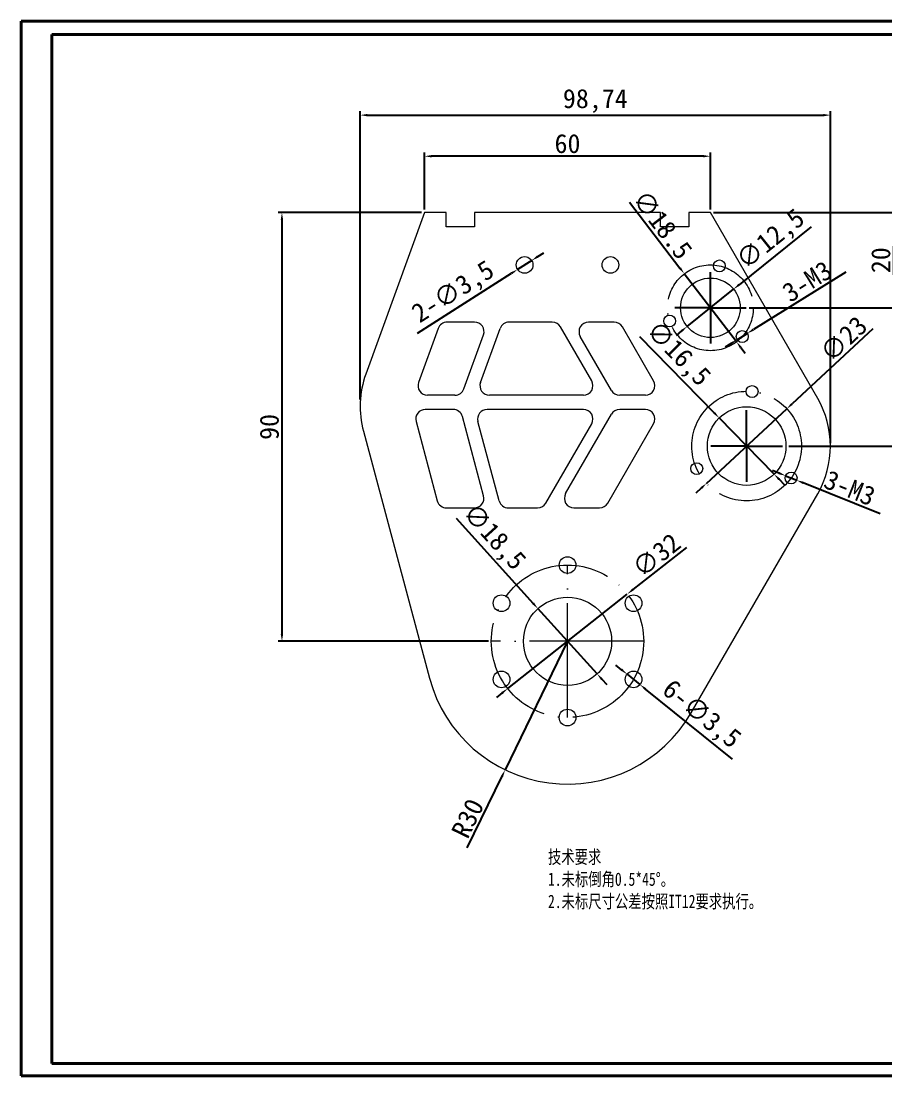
# Model space of a CAD drawing. Header units: millimetres. Extents: x 1682 to 2185, y -211 to 11.
# Drawn here: x 1682 to 1863.6, y -210.6 to 10.8 of the extents above; entities that cross this region are included whole.
import ezdxf

# ---------------------------------------------------------------- set-up
doc = ezdxf.new("R2010")
doc.units = ezdxf.units.MM
doc.header["$PDSIZE"] = -1
doc.linetypes.add('ACAD_ISO04W100', pattern=[30, 24, -3, 0, -3])
doc.layers.add('10', color=7, linetype='Continuous')
doc.layers.add('9', color=7, linetype='Continuous')
doc.layers.add('中心线', color=6, linetype='ACAD_ISO04W100', lineweight=0)
doc.layers.add('尺寸线', color=100, linetype='Continuous', lineweight=5)
doc.dimstyles.new('Annotative', dxfattribs={"dimscale": 0, "dimtxt": 2.5, "dimasz": 2.5, "dimexe": 1.25, "dimexo": 0.625, "dimtad": 1, "dimtxsty": 'Standard', "dimcen": 2.5, "dimadec": 0, "dimazin": 0, "dimtfac": 1, "dimtmove": 0, "dimatfit": 3, "dimfxl": 1, "dimarcsym": 0})

# ---------------------------------------------------------------- blocks, each defined once
blk = doc.blocks.new('SW_CENTERMARKSYMBOL_9')
at = {"layer": '10', "color": 0}
for p, q in [((0, 5), (0, 7.5)), ((0, 0), (0, 5)), ((-5, 0), (-7.5, 0)), ((0, 0), (-5, 0)), ((0, 0), (0, -5)), ((0, 0), (5, 0)), ((5, 0), (7.5, 0)), ((0, -5), (0, -7.5))]:
    blk.add_line(p, q, dxfattribs=at)
blk = doc.blocks.new('SW_CENTERMARKSYMBOL_10')
at = {"layer": '10', "color": 0}
for p, q in [((0, 5), (0, 7.5)), ((0, 0), (0, 5)), ((-5, 0), (-7.5, 0)), ((0, 0), (-5, 0)), ((0, 0), (0, -5)), ((0, 0), (5, 0)), ((5, 0), (7.5, 0)), ((0, -5), (0, -7.5))]:
    blk.add_line(p, q, dxfattribs=at)
blk = doc.blocks.new('*D119')
at = {"layer": 'Defpoints', "color": 0, "transparency": 16777216}
for p in [(1831.62, -45.48), (1821.87, -53.31)]:
    blk.add_point(p, dxfattribs=at)
at = {"layer": '尺寸线', "color": 0, "lineweight": -2, "transparency": 16777216}
for p, q in [((1847.91, -32.38), (1832.79, -44.54)), ((1821.87, -53.31), (1831.62, -45.48)), ((1820.7, -54.25), (1819.54, -55.19))]:
    blk.add_line(p, q, dxfattribs=at)
at = {"layer": '尺寸线', "color": 0, "transparency": 16777216}
for points in [[(1832.63, -44.34), (1832.94, -44.73), (1831.62, -45.48)], [(1820.55, -54.06), (1820.86, -54.45), (1821.87, -53.31)]]:
    blk.add_solid(points, dxfattribs=at)
at = {"layer": '尺寸线', "color": 0, "transparency": 16777216, "insert": (1839.6, -35.27), "char_height": 4, "attachment_point": 5, "rotation": 38.7974}
blk.add_mtext('∅12,5', dxfattribs=at)
blk = doc.blocks.new('*D120')
at = {"layer": 'Defpoints', "color": 0, "transparency": 16777216}
for p in [(1821.27, -42.25), (1832.22, -56.54)]:
    blk.add_point(p, dxfattribs=at)
at = {"layer": '尺寸线', "color": 0, "lineweight": -2, "transparency": 16777216}
for p, q in [((1809.76, -27.24), (1820.36, -41.06)), ((1832.22, -56.54), (1821.27, -42.25)), ((1833.13, -57.73), (1834.05, -58.92))]:
    blk.add_line(p, q, dxfattribs=at)
at = {"layer": '尺寸线', "color": 0, "transparency": 16777216}
for points in [[(1820.56, -40.91), (1820.16, -41.21), (1821.27, -42.25)], [(1833.33, -57.58), (1832.93, -57.88), (1832.22, -56.54)]]:
    blk.add_solid(points, dxfattribs=at)
at = {"layer": '尺寸线', "color": 0, "transparency": 16777216, "insert": (1816.69, -31.96), "char_height": 4, "attachment_point": 5, "rotation": 307.4741}
blk.add_mtext('∅18.5', dxfattribs=at)
blk = doc.blocks.new('*D118')
at = {"layer": 'Defpoints', "color": 0, "transparency": 16777216}
for p in [(1842.78, -70.59), (1825.92, -86.24)]:
    blk.add_point(p, dxfattribs=at)
at = {"layer": '尺寸线', "color": 0, "lineweight": -2, "transparency": 16777216}
for p, q in [((1860.87, -53.8), (1843.88, -69.57)), ((1825.92, -86.24), (1842.78, -70.59)), ((1824.82, -87.26), (1823.72, -88.28))]:
    blk.add_line(p, q, dxfattribs=at)
at = {"layer": '尺寸线', "color": 0, "transparency": 16777216}
for points in [[(1843.71, -69.39), (1844.05, -69.75), (1842.78, -70.59)], [(1824.65, -87.07), (1824.99, -87.44), (1825.92, -86.24)]]:
    blk.add_solid(points, dxfattribs=at)
at = {"layer": '尺寸线', "color": 0, "transparency": 16777216, "insert": (1854.72, -55.93), "char_height": 4, "attachment_point": 5, "rotation": 42.8632}
blk.add_mtext('∅23', dxfattribs=at)
blk = doc.blocks.new('*D121')
at = {"layer": 'Defpoints', "color": 0, "transparency": 16777216}
for p in [(1828.59, -72.51), (1840.12, -84.32)]:
    blk.add_point(p, dxfattribs=at)
at = {"layer": '尺寸线', "color": 0, "lineweight": -2, "transparency": 16777216}
for p, q in [((1811.87, -55.4), (1827.54, -71.44)), ((1840.12, -84.32), (1828.59, -72.51)), ((1841.17, -85.39), (1842.21, -86.46))]:
    blk.add_line(p, q, dxfattribs=at)
at = {"layer": '尺寸线', "color": 0, "transparency": 16777216}
for points in [[(1827.72, -71.27), (1827.36, -71.61), (1828.59, -72.51)], [(1841.35, -85.21), (1840.99, -85.56), (1840.12, -84.32)]]:
    blk.add_solid(points, dxfattribs=at)
at = {"layer": '尺寸线', "color": 0, "transparency": 16777216, "insert": (1819.78, -59.27), "char_height": 4, "attachment_point": 5, "rotation": 314.3292}
blk.add_mtext('∅16,5', dxfattribs=at)
blk = doc.blocks.new('*D122')
at = {"layer": 'Defpoints', "color": 0, "transparency": 16777216}
for p in [(1809.3, -109.48), (1784.19, -129.31)]:
    blk.add_point(p, dxfattribs=at)
at = {"layer": '尺寸线', "color": 0, "lineweight": -2, "transparency": 16777216}
for p, q in [((1821.7, -99.68), (1810.48, -108.55)), ((1784.19, -129.31), (1809.3, -109.48)), ((1783.01, -130.24), (1781.84, -131.17))]:
    blk.add_line(p, q, dxfattribs=at)
at = {"layer": '尺寸线', "color": 0, "transparency": 16777216}
for points in [[(1810.32, -108.35), (1810.63, -108.74), (1809.3, -109.48)], [(1782.86, -130.05), (1783.17, -130.44), (1784.19, -129.31)]]:
    blk.add_solid(points, dxfattribs=at)
at = {"layer": '尺寸线', "color": 0, "transparency": 16777216, "insert": (1815.4, -101.32), "char_height": 4, "attachment_point": 5, "rotation": 38.3052}
blk.add_mtext('∅32', dxfattribs=at)
blk = doc.blocks.new('*D123')
at = {"layer": 'Defpoints', "color": 0, "transparency": 16777216}
for p in [(1790.53, -112.54), (1802.96, -126.25)]:
    blk.add_point(p, dxfattribs=at)
at = {"layer": '尺寸线', "color": 0, "lineweight": -2, "transparency": 16777216}
for p, q in [((1773.35, -93.57), (1789.53, -111.43)), ((1802.96, -126.25), (1790.53, -112.54)), ((1803.96, -127.36), (1804.97, -128.47))]:
    blk.add_line(p, q, dxfattribs=at)
at = {"layer": '尺寸线', "color": 0, "transparency": 16777216}
for points in [[(1789.71, -111.26), (1789.34, -111.6), (1790.53, -112.54)], [(1804.15, -127.19), (1803.78, -127.53), (1802.96, -126.25)]]:
    blk.add_solid(points, dxfattribs=at)
at = {"layer": '尺寸线', "color": 0, "transparency": 16777216, "insert": (1781.11, -97.73), "char_height": 4, "attachment_point": 5, "rotation": 312.1748}
blk.add_mtext('∅18,5', dxfattribs=at)
blk = doc.blocks.new('*D128')
at = {"layer": 'Defpoints', "color": 0, "transparency": 16777216}
for p in [(1842.54, -84.65), (1844.86, -85.59)]:
    blk.add_point(p, dxfattribs=at)
at = {"layer": '尺寸线', "color": 0, "lineweight": -2, "transparency": 16777216}
for p, q in [((1841.14, -84.09), (1839.75, -83.54)), ((1842.54, -84.65), (1844.86, -85.59)), ((1862.41, -92.64), (1846.25, -86.14))]:
    blk.add_line(p, q, dxfattribs=at)
at = {"layer": '尺寸线', "color": 0, "transparency": 16777216}
for points in [[(1841.24, -83.86), (1841.05, -84.33), (1842.54, -84.65)], [(1846.34, -85.91), (1846.15, -86.38), (1844.86, -85.59)]]:
    blk.add_solid(points, dxfattribs=at)
at = {"layer": '尺寸线', "color": 0, "transparency": 16777216, "insert": (1856, -87.23), "char_height": 4, "attachment_point": 5, "rotation": 338.1159}
blk.add_mtext('3-M3', dxfattribs=at)
blk = doc.blocks.new('*D129')
at = {"layer": 'Defpoints', "color": 0, "transparency": 16777216}
for p in [(1834.49, -54.77), (1832.36, -56.09)]:
    blk.add_point(p, dxfattribs=at)
at = {"layer": '尺寸线', "color": 0, "lineweight": -2, "transparency": 16777216}
for p, q in [((1855.21, -41.88), (1835.76, -53.97)), ((1832.36, -56.09), (1834.49, -54.77)), ((1831.09, -56.88), (1829.82, -57.67))]:
    blk.add_line(p, q, dxfattribs=at)
at = {"layer": '尺寸线', "color": 0, "transparency": 16777216}
for points in [[(1835.63, -53.76), (1835.89, -54.19), (1834.49, -54.77)], [(1830.96, -56.67), (1831.22, -57.09), (1832.36, -56.09)]]:
    blk.add_solid(points, dxfattribs=at)
at = {"layer": '尺寸线', "color": 0, "transparency": 16777216, "insert": (1847.07, -43.85), "char_height": 4, "attachment_point": 5, "rotation": 31.873}
blk.add_mtext('3-M3', dxfattribs=at)
blk = doc.blocks.new('*D127')
at = {"layer": 'Defpoints', "color": 0, "transparency": 16777216}
for p in [(1809.24, -126.3), (1811.96, -128.49)]:
    blk.add_point(p, dxfattribs=at)
at = {"layer": '尺寸线', "color": 0, "lineweight": -2, "transparency": 16777216}
for p, q in [((1808.07, -125.36), (1806.9, -124.41)), ((1809.24, -126.3), (1811.96, -128.49)), ((1831.37, -144.12), (1813.13, -129.43))]:
    blk.add_line(p, q, dxfattribs=at)
at = {"layer": '尺寸线', "color": 0, "transparency": 16777216}
for points in [[(1808.23, -125.16), (1807.91, -125.55), (1809.24, -126.3)], [(1813.29, -129.24), (1812.98, -129.63), (1811.96, -128.49)]]:
    blk.add_solid(points, dxfattribs=at)
at = {"layer": '尺寸线', "color": 0, "transparency": 16777216, "insert": (1824.69, -134.95), "char_height": 4, "attachment_point": 5, "rotation": 321.1442}
blk.add_mtext('6-∅3,5', dxfattribs=at)
blk = doc.blocks.new('*D134')
at = {"layer": 'Defpoints', "color": 0, "transparency": 16777216}
for p in [(1766.74, -17.58), (1766.74, -29.4), (1826.74, -29.4)]:
    blk.add_point(p, dxfattribs=at)
at = {"layer": '尺寸线', "color": 0, "lineweight": -2, "transparency": 16777216}
for p, q in [((1766.74, -28.77), (1766.74, -16.78)), ((1825.24, -17.58), (1768.24, -17.58)), ((1826.74, -28.77), (1826.74, -16.78))]:
    blk.add_line(p, q, dxfattribs=at)
at = {"layer": '尺寸线', "color": 0, "transparency": 16777216}
for points in [[(1768.24, -17.33), (1768.24, -17.83), (1766.74, -17.58)], [(1825.24, -17.33), (1825.24, -17.83), (1826.74, -17.58)]]:
    blk.add_solid(points, dxfattribs=at)
at = {"layer": '尺寸线', "color": 0, "transparency": 16777216, "insert": (1796.74, -14.95), "char_height": 4, "attachment_point": 5}
blk.add_mtext('60', dxfattribs=at)
blk = doc.blocks.new('*D135')
at = {"layer": 'Defpoints', "color": 0, "transparency": 16777216}
for p in [(1826.74, -29.4), (1834.24, -49.4), (1865.17, -49.4)]:
    blk.add_point(p, dxfattribs=at)
at = {"layer": '尺寸线', "color": 0, "lineweight": -2, "transparency": 16777216}
for p, q in [((1827.37, -29.4), (1865.97, -29.4)), ((1865.17, -30.9), (1865.17, -47.9)), ((1834.87, -49.4), (1865.97, -49.4))]:
    blk.add_line(p, q, dxfattribs=at)
at = {"layer": '尺寸线', "color": 0, "transparency": 16777216}
for points in [[(1864.92, -30.9), (1865.42, -30.9), (1865.17, -29.4)], [(1864.92, -47.9), (1865.42, -47.9), (1865.17, -49.4)]]:
    blk.add_solid(points, dxfattribs=at)
at = {"layer": '尺寸线', "color": 0, "transparency": 16777216, "insert": (1862.54, -39.4), "char_height": 4, "attachment_point": 5, "rotation": 90}
blk.add_mtext('20', dxfattribs=at)
blk = doc.blocks.new('*D138')
at = {"layer": 'Defpoints', "color": 0, "transparency": 16777216}
for p in [(1826.74, -29.4), (1842.6, -78.41), (1873.21, -78.41)]:
    blk.add_point(p, dxfattribs=at)
at = {"layer": '尺寸线', "color": 0, "lineweight": -2, "transparency": 16777216}
for p, q in [((1827.37, -29.4), (1874.01, -29.4)), ((1873.21, -30.9), (1873.21, -76.91)), ((1843.23, -78.41), (1874.01, -78.41))]:
    blk.add_line(p, q, dxfattribs=at)
at = {"layer": '尺寸线', "color": 0, "transparency": 16777216}
for points in [[(1872.96, -30.9), (1873.46, -30.9), (1873.21, -29.4)], [(1872.96, -76.91), (1873.46, -76.91), (1873.21, -78.41)]]:
    blk.add_solid(points, dxfattribs=at)
at = {"layer": '尺寸线', "color": 0, "transparency": 16777216, "insert": (1870.25, -53.91), "char_height": 4, "attachment_point": 5, "rotation": 90}
blk.add_mtext('49,02', dxfattribs=at)
blk = doc.blocks.new('*D142')
at = {"layer": 'Defpoints', "color": 0, "transparency": 16777216}
for p in [(1766.74, -29.4), (1736.78, -119.4), (1780.74, -119.4)]:
    blk.add_point(p, dxfattribs=at)
at = {"layer": '尺寸线', "color": 0, "lineweight": -2, "transparency": 16777216}
for p, q in [((1766.12, -29.4), (1735.98, -29.4)), ((1736.78, -30.9), (1736.78, -117.9)), ((1780.12, -119.4), (1735.98, -119.4))]:
    blk.add_line(p, q, dxfattribs=at)
at = {"layer": '尺寸线', "color": 0, "transparency": 16777216}
for points in [[(1736.53, -30.9), (1737.03, -30.9), (1736.78, -29.4)], [(1736.53, -117.9), (1737.03, -117.9), (1736.78, -119.4)]]:
    blk.add_solid(points, dxfattribs=at)
at = {"layer": '尺寸线', "color": 0, "transparency": 16777216, "insert": (1734.15, -74.4), "char_height": 4, "attachment_point": 5, "rotation": 90}
blk.add_mtext('90', dxfattribs=at)
blk = doc.blocks.new('*D141')
at = {"layer": 'Defpoints', "color": 0, "transparency": 16777216}
for p in [(1796.74, -119.4), (1783.65, -146.39)]:
    blk.add_point(p, dxfattribs=at)
at = {"layer": '尺寸线', "color": 0, "lineweight": -2, "transparency": 16777216}
for p, q in [((1796.74, -119.4), (1783.65, -146.39)), ((1775.7, -162.77), (1782.99, -147.74))]:
    blk.add_line(p, q, dxfattribs=at)
at = {"layer": '尺寸线', "color": 0, "transparency": 16777216}
blk.add_solid([(1782.77, -147.63), (1783.22, -147.84), (1783.65, -146.39)], dxfattribs=at)
at = {"layer": '尺寸线', "color": 0, "transparency": 16777216, "insert": (1775.79, -156.56), "char_height": 4, "attachment_point": 5, "rotation": 64.1147}
blk.add_mtext('R30', dxfattribs=at)
blk = doc.blocks.new('*D144')
at = {"layer": 'Defpoints', "color": 0, "transparency": 16777216}
for p in [(1851.95, -8.95), (1753.22, -69.27), (1851.95, -78.41)]:
    blk.add_point(p, dxfattribs=at)
at = {"layer": '尺寸线', "color": 0, "lineweight": -2, "transparency": 16777216}
for p, q in [((1753.22, -68.65), (1753.22, -8.15)), ((1851.95, -77.79), (1851.95, -8.15)), ((1754.72, -8.95), (1850.45, -8.95))]:
    blk.add_line(p, q, dxfattribs=at)
at = {"layer": '尺寸线', "color": 0, "transparency": 16777216}
for points in [[(1754.72, -8.7), (1754.72, -9.2), (1753.22, -8.95)], [(1850.45, -8.7), (1850.45, -9.2), (1851.95, -8.95)]]:
    blk.add_solid(points, dxfattribs=at)
at = {"layer": '尺寸线', "color": 0, "transparency": 16777216, "insert": (1802.58, -5.99), "char_height": 4, "attachment_point": 5}
blk.add_mtext('98,74', dxfattribs=at)
blk = doc.blocks.new('*D149')
at = {"layer": 'Defpoints', "color": 0, "transparency": 16777216}
for p in [(1789.22, -39.46), (1786.27, -41.34)]:
    blk.add_point(p, dxfattribs=at)
at = {"layer": '尺寸线', "color": 0, "lineweight": -2, "transparency": 16777216}
for p, q in [((1789.22, -39.46), (1786.27, -41.34)), ((1790.49, -38.65), (1791.75, -37.84)), ((1765.25, -54.72), (1785, -42.14))]:
    blk.add_line(p, q, dxfattribs=at)
at = {"layer": '尺寸线', "color": 0, "transparency": 16777216}
for points in [[(1790.35, -38.44), (1790.62, -38.86), (1789.22, -39.46)], [(1784.87, -41.93), (1785.14, -42.35), (1786.27, -41.34)]]:
    blk.add_solid(points, dxfattribs=at)
at = {"layer": '尺寸线', "color": 0, "transparency": 16777216, "insert": (1772.91, -46.34), "char_height": 4, "attachment_point": 5, "rotation": 32.5002}
blk.add_mtext('2-∅3,5', dxfattribs=at)

msp = doc.modelspace()

# ---------------------------------------------------------------- linework, layer by layer
at = {"color": 7, "linetype": 'Continuous', "lineweight": 15}
for p, q in [((1766.745, -29.396), (1754.402, -63.307)), ((1771.245, -29.396), (1766.745, -29.396)), ((1771.245, -32.396), (1771.245, -29.396)), ((1777.245, -29.396), (1777.245, -32.396)), ((1816.245, -29.396), (1777.245, -29.396)), ((1816.245, -32.396), (1816.245, -29.396)), ((1822.245, -29.396), (1822.245, -32.396)), ((1826.745, -29.396), (1822.245, -29.396)), ((1849.273, -68.415), (1826.745, -29.396)), ((1777.245, -32.396), (1771.245, -32.396)), ((1822.245, -32.396), (1816.245, -32.396)), ((1777.223, -52.396), (1771.48, -52.396)), ((1793.538, -52.396), (1784.48, -52.396)), ((1806.538, -52.396), (1801.157, -52.396)), ((1769.601, -53.711), (1765.474, -65.048)), ((1774.976, -66.416), (1779.103, -55.08)), ((1778.474, -65.048), (1782.601, -53.711)), ((1801.815, -64.732), (1795.27, -53.396)), ((1814.815, -64.732), (1808.27, -53.396)), ((1805.97, -66.732), (1799.424, -55.396)), ((1773.097, -67.732), (1767.354, -67.732)), ((1800.083, -67.732), (1780.354, -67.732)), ((1813.083, -67.732), (1807.702, -67.732)), ((1772.732, -70.732), (1766.873, -70.732)), ((1800.083, -70.732), (1779.873, -70.732)), ((1813.083, -70.732), (1807.702, -70.732)), ((1779.129, -88.878), (1774.664, -72.215)), ((1796.349, -88.396), (1805.97, -71.732)), ((1764.941, -73.25), (1769.406, -89.913)), ((1782.406, -89.913), (1777.941, -73.25)), ((1792.195, -90.396), (1801.815, -73.732)), ((1805.195, -90.396), (1814.815, -73.732)), ((1753.878, -75.324), (1767.767, -127.16)), ((1822.726, -134.396), (1849.273, -88.415)), ((1771.338, -91.396), (1777.197, -91.396)), ((1784.338, -91.396), (1790.463, -91.396)), ((1798.081, -91.396), (1803.463, -91.396))]:
    msp.add_line(p, q, dxfattribs=at)
for centre, radius in [((1787.745, -40.396), 1.75), ((1805.745, -40.396), 1.75), ((1828.628, -40.595), 1.25), ((1826.745, -49.396), 6.25), ((1818.182, -52.165), 1.25), ((1833.425, -55.427), 1.25), ((1835.489, -66.971), 1.25), ((1834.353, -78.415), 8.25), ((1823.875, -83.153), 1.25), ((1843.696, -85.12), 1.25), ((1796.744, -103.396), 1.75), ((1782.888, -111.396), 1.75), ((1796.745, -119.396), 9.25), ((1810.601, -111.395), 1.75), ((1782.889, -127.396), 1.75), ((1810.602, -127.395), 1.75), ((1796.746, -135.396), 1.75)]:
    msp.add_circle(centre, radius, dxfattribs=at)
for centre, radius, start, end in [((1771.48, -54.396), 2, 90, 160), ((1777.223, -54.396), 2, 340, 90), ((1784.48, -54.396), 2, 90, 160), ((1793.538, -54.396), 2, 30, 90), ((1801.157, -54.396), 2, 90, 210), ((1806.538, -54.396), 2, 30, 90), ((1773.196, -70.147), 20, 160, 195), ((1767.354, -65.732), 2, 160, 270), ((1773.097, -65.732), 2, 270, 340), ((1780.354, -65.732), 2, 160, 270), ((1800.083, -65.732), 2, 270, 30), ((1813.083, -65.732), 2, 270, 30), ((1807.702, -65.732), 2, 210, 270), ((1831.952, -78.415), 20, 330, 30), ((1766.873, -72.732), 2, 90, 195), ((1772.732, -72.732), 2, 15, 90), ((1779.873, -72.732), 2, 90, 195), ((1800.083, -72.732), 2, 330, 90), ((1807.702, -72.732), 2, 90, 150), ((1813.083, -72.732), 2, 330, 90), ((1798.081, -89.396), 2, 150, 270), ((1771.338, -89.396), 2, 195, 270), ((1777.197, -89.396), 2, 270, 15), ((1784.338, -89.396), 2, 195, 270), ((1790.463, -89.396), 2, 270, 330), ((1803.463, -89.396), 2, 270, 330), ((1796.745, -119.396), 30, 195, 330)]:
    msp.add_arc(centre, radius, start, end, dxfattribs=at)
at = {"layer": '9', "color": 7, "lineweight": 40}
for p, q in [((1995.05, 10.788), (1682.016, 10.788)), ((1682.016, 10.788), (1682.016, -210.626)), ((1688.453, 7.963), (1992.419, 7.963)), ((1688.453, 7.963), (1688.453, -207.993)), ((1688.453, -207.993), (1992.419, -207.993)), ((1682.016, -210.626), (1995.05, -210.626))]:
    msp.add_line(p, q, dxfattribs=at)
at = {"layer": '中心线'}
for p, q in [((1796.745, -135.396), (1796.745, -103.396)), ((1812.745, -119.396), (1780.745, -119.396))]:
    msp.add_line(p, q, dxfattribs=at)
for centre, radius in [((1826.745, -49.396), 9), ((1834.353, -78.415), 11.5), ((1796.745, -119.396), 16)]:
    msp.add_circle(centre, radius, dxfattribs=at)

# ---------------------------------------------------------------- block references
for name, p in [('SW_CENTERMARKSYMBOL_9', (1826.745, -49.396)), ('SW_CENTERMARKSYMBOL_10', (1834.353, -78.415))]:
    msp.add_blockref(name, p, dxfattribs=at)

# ---------------------------------------------------------------- texts
at = {"insert": (1792.64, -163.26), "char_height": 2.8, "attachment_point": 1}
msp.add_mtext_dynamic_manual_height_columns('{\\fHYSWLongFangSong|b0|i0|c134|p2;技术要求\\P1.未标倒角0.5*45%%D。\\P2.未标尺寸公差按照IT12要求执行。}', width=64.85442, gutter_width=0.9, heights=[0], dxfattribs=at)

# ---------------------------------------------------------------- dimensions: what is measured, and where the dimension line sits
at = {"layer": '尺寸线'}
for base, p1, p2, picture, middle in [((1851.952, -8.947), (1753.215, -69.275), (1851.952, -78.415), '*D144', (1802.584, -5.989)), ((1766.745, -17.576), (1826.745, -29.396), (1766.745, -29.396), '*D134', (1796.745, -14.951))]:
    dim = msp.add_linear_dim(base=base, p1=p1, p2=p2, dimstyle='Annotative', override={"dimtxt": 4, "dimasz": 1.5, "dimexe": 0.8}, dxfattribs=at)
    dim.commit()
    dim.dimension.update_dxf_attribs({"geometry": picture, "text_midpoint": middle})
for p1, p2, text, picture, middle in [((1832.221, -56.538), (1821.269, -42.253), '<>.5', '*D120', (1814.602, -33.556)), ((1789.221, -39.455), (1786.269, -41.336), '2-<>', '*D149', (1772.907, -46.341)), ((1842.536, -84.654), (1844.856, -85.586), '3-M3', '*D128', (1856.003, -87.235)), ((1809.239, -126.297), (1811.965, -128.493), '6-<>', '*D127', (1824.69, -134.946))]:
    dim = msp.add_diameter_dim_2p(p1=p1, p2=p2, text=text, dimstyle='Annotative', override={"dimtxt": 4, "dimasz": 1.5, "dimexe": 0.8}, dxfattribs=at)
    dim.commit()
    dim.dimension.update_dxf_attribs({"geometry": picture, "text_midpoint": middle})
for p1, p2, picture, middle in [((1821.874, -53.312), (1831.616, -45.479), '*D119', (1841.45, -37.574)), ((1825.924, -86.238), (1842.782, -70.592), '*D118', (1856.507, -57.855)), ((1840.118, -84.316), (1828.588, -72.513), '*D121', (1817.667, -61.334)), ((1802.955, -126.251), (1790.535, -112.54), '*D123', (1778.914, -99.714)), ((1784.189, -129.313), (1809.3, -109.478), '*D122', (1817.024, -103.377))]:
    dim = msp.add_diameter_dim_2p(p1=p1, p2=p2, dimstyle='Annotative', override={"dimtxt": 4, "dimasz": 1.5, "dimexe": 0.8}, dxfattribs=at)
    dim.commit()
    dim.dimension.update_dxf_attribs({"geometry": picture, "text_midpoint": middle, "dimtype": 163})
for base, p1, p2, picture, middle in [((1736.779, -119.396), (1766.745, -29.396), (1780.745, -119.396), '*D142', (1734.154, -74.396)), ((1865.167, -49.396), (1826.745, -29.396), (1834.245, -49.396), '*D135', (1862.542, -39.396)), ((1873.207, -78.415), (1826.745, -29.396), (1842.603, -78.415), '*D138', (1870.249, -53.905))]:
    dim = msp.add_linear_dim(base=base, p1=p1, p2=p2, angle=90, dimstyle='Annotative', override={"dimtxt": 4, "dimasz": 1.5, "dimexe": 0.8}, dxfattribs=at)
    dim.commit()
    dim.dimension.update_dxf_attribs({"geometry": picture, "text_midpoint": middle})
dim = msp.add_diameter_dim_2p(p1=(1832.364, -56.087), p2=(1834.487, -54.767), text='3-M3', dimstyle='Annotative', override={"dimtxt": 4, "dimasz": 1.5, "dimexe": 0.8}, dxfattribs=at)
dim.commit()
dim.dimension.update_dxf_attribs({"geometry": '*D129', "text_midpoint": (1848.456, -46.081), "dimtype": 163})
dim = msp.add_radius_dim(center=(1796.745, -119.396), mpoint=(1783.648, -146.386), dimstyle='Annotative', override={"dimtxt": 4, "dimasz": 1.5, "dimexe": 0.8}, dxfattribs=at)
dim.commit()
dim.dimension.update_dxf_attribs({"geometry": '*D141', "text_midpoint": (1778.155, -157.705), "dimtype": 164})

doc.saveas('drawing.dxf')
